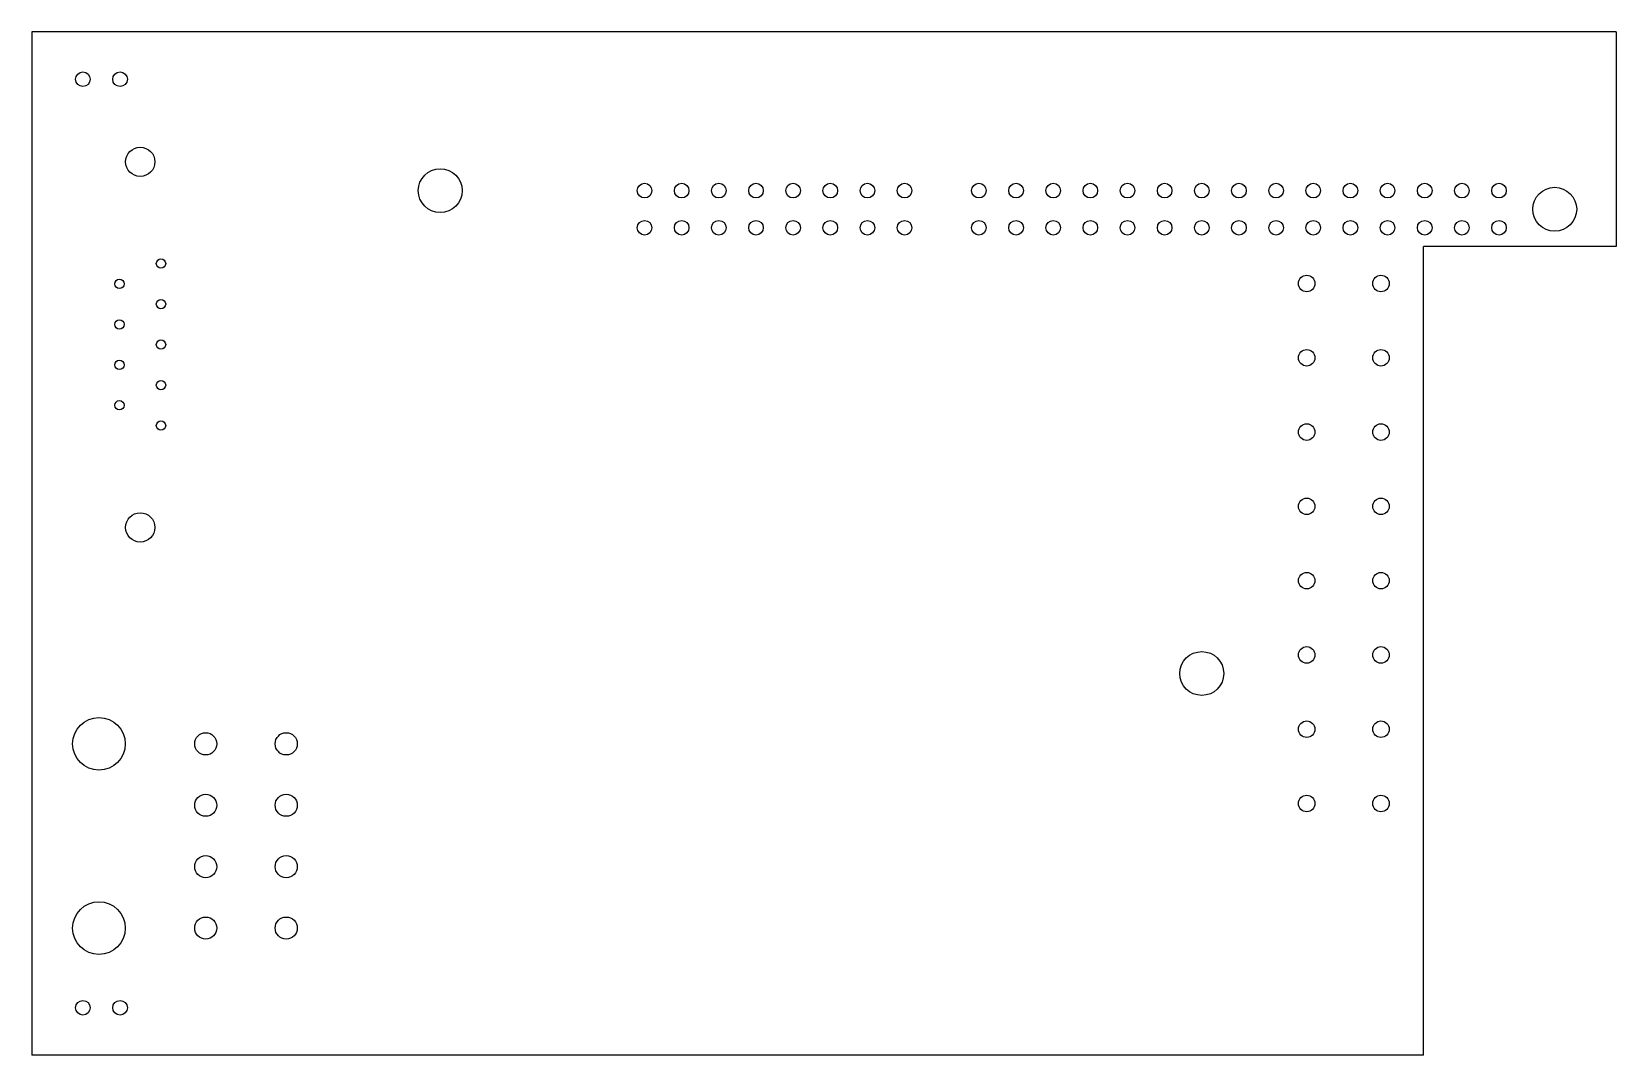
# Model space of a CAD drawing. Header units: millimetres. Extents: x -79 to 29, y -35 to 35.
import ezdxf

# ---------------------------------------------------------------- set-up
doc = ezdxf.new("R2010")
doc.units = ezdxf.units.MM

msp = doc.modelspace()

# ---------------------------------------------------------------- linework, layer by layer
at = {"color": 7, "linetype": 'Continuous', "lineweight": 25}
for p, q in [((28.92, 35), (-79.42, 35)), ((-79.42, 35), (-79.42, -35)), ((28.92, 35), (28.92, 20.32)), ((15.73, -35), (15.73, 20.32)), ((28.92, 20.32), (15.73, 20.32)), ((15.73, -35), (-79.42, -35))]:
    msp.add_line(p, q, dxfattribs=at)
for centre, radius in [((-75.92, 31.75), 0.5), ((-73.38, 31.75), 0.5), ((-72, 26.1), 1), ((-51.49, 24.13), 1.5), ((-37.52, 24.13), 0.5), ((-34.98, 24.13), 0.5), ((-32.44, 24.13), 0.5), ((-29.9, 24.13), 0.5), ((-27.36, 24.13), 0.5), ((-24.82, 24.13), 0.5), ((-22.28, 24.13), 0.5), ((-19.74, 24.13), 0.5), ((-14.66, 24.13), 0.5), ((-12.12, 24.13), 0.5), ((-9.58, 24.13), 0.5), ((-7.04, 24.13), 0.5), ((-4.5, 24.13), 0.5), ((-1.96, 24.13), 0.5), ((0.58, 24.13), 0.5), ((3.12, 24.13), 0.5), ((5.66, 24.13), 0.5), ((8.2, 24.13), 0.5), ((10.74, 24.13), 0.5), ((13.28, 24.13), 0.5), ((15.82, 24.13), 0.5), ((18.36, 24.13), 0.5), ((20.9, 24.13), 0.5), ((24.71, 22.86), 1.5), ((-37.52, 21.59), 0.5), ((-34.98, 21.59), 0.5), ((-32.44, 21.59), 0.5), ((-29.9, 21.59), 0.5), ((-27.36, 21.59), 0.5), ((-24.82, 21.59), 0.5), ((-22.28, 21.59), 0.5), ((-19.74, 21.59), 0.5), ((-14.66, 21.59), 0.5), ((-12.12, 21.59), 0.5), ((-9.58, 21.59), 0.5), ((-7.04, 21.59), 0.5), ((-4.5, 21.59), 0.5), ((-1.96, 21.59), 0.5), ((0.58, 21.59), 0.5), ((3.12, 21.59), 0.5), ((5.66, 21.59), 0.5), ((8.2, 21.59), 0.5), ((10.74, 21.59), 0.5), ((13.28, 21.59), 0.5), ((15.82, 21.59), 0.5), ((18.36, 21.59), 0.5), ((20.9, 21.59), 0.5), ((-70.58, 19.14), 0.32), ((-73.42, 17.75), 0.32), ((7.75, 17.78), 0.566), ((12.83, 17.78), 0.566), ((-70.58, 16.37), 0.32), ((-73.42, 14.98), 0.32), ((-70.58, 13.6), 0.32), ((7.75, 12.7), 0.566), ((12.83, 12.7), 0.566), ((-73.42, 12.21), 0.32), ((-70.58, 10.83), 0.32), ((-73.42, 9.45), 0.32), ((-70.58, 8.06), 0.32), ((7.75, 7.62), 0.566), ((12.83, 7.62), 0.566), ((7.75, 2.54), 0.566), ((12.83, 2.54), 0.566), ((-72, 1.1), 1), ((7.75, -2.54), 0.566), ((12.83, -2.54), 0.566), ((0.58, -8.89), 1.5), ((7.75, -7.62), 0.566), ((12.83, -7.62), 0.566), ((-74.82, -13.7), 1.8), ((-67.52, -13.7), 0.757), ((-62.02, -13.7), 0.757), ((7.75, -12.7), 0.566), ((12.83, -12.7), 0.566), ((-67.52, -17.9), 0.757), ((-62.02, -17.9), 0.757), ((7.75, -17.78), 0.566), ((12.83, -17.78), 0.566), ((-67.52, -22.1), 0.757), ((-62.02, -22.1), 0.757), ((-74.82, -26.3), 1.8), ((-67.52, -26.3), 0.757), ((-62.02, -26.3), 0.757), ((-75.92, -31.75), 0.5), ((-73.38, -31.75), 0.5)]:
    msp.add_circle(centre, radius, dxfattribs=at)

doc.saveas('drawing.dxf')
